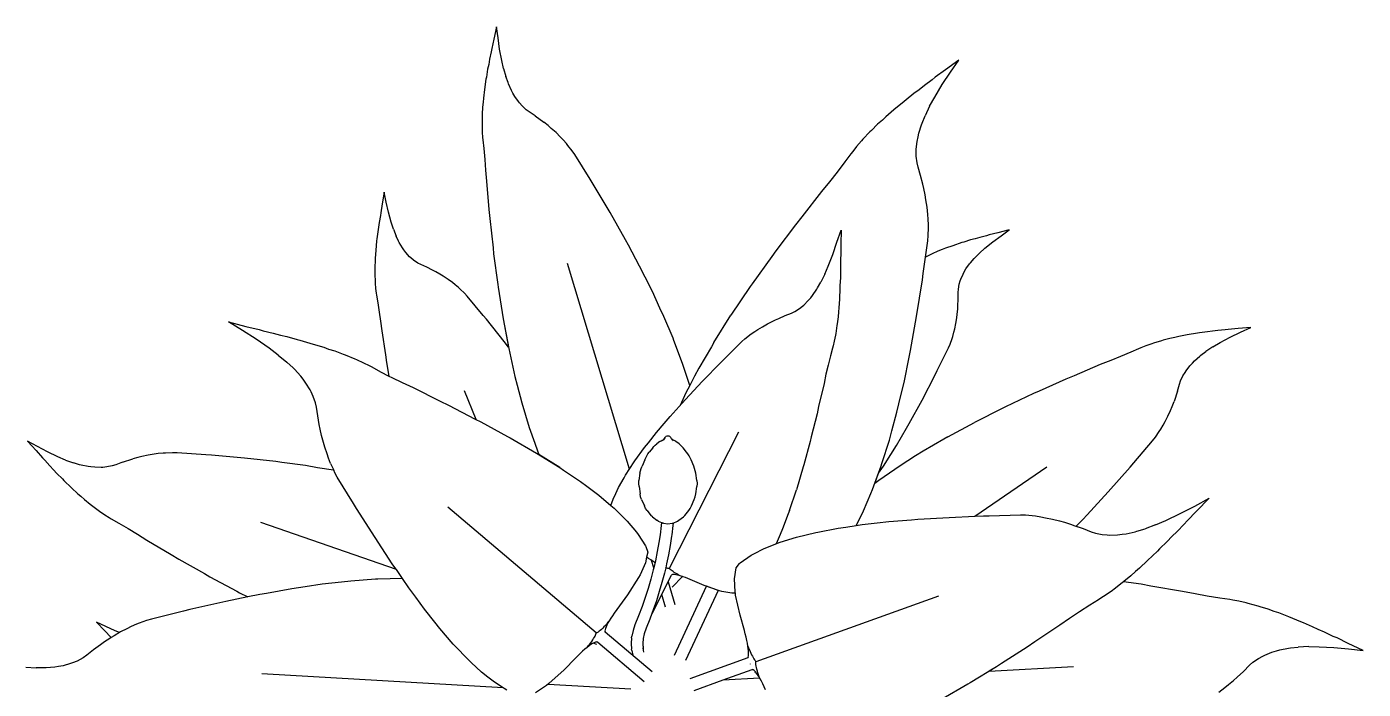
# Model space of a CAD drawing. Header units: metres. Extents: x 244.4 to 340.3, y -4.1 to 64.3.
# Drawn here: x 316.519 to 317.288, y 54.839 to 55.22 of the extents above; entities that cross this region are included whole.
import ezdxf

# ---------------------------------------------------------------- set-up
doc = ezdxf.new("R2010")
doc.units = ezdxf.units.M
doc.layers.add('Edges', color=7, linetype='Continuous')

msp = doc.modelspace()

# ---------------------------------------------------------------- linework, layer by layer
at = {"layer": 'Edges'}
for p, q in [((316.78956, 55.21962), (316.78802, 55.21248)), ((316.79038, 55.21319), (316.78956, 55.21962)), ((316.78677, 55.20702), (316.78647, 55.20524)), ((316.78802, 55.21248), (316.78677, 55.20702)), ((316.79131, 55.20669), (316.79038, 55.21319)), ((316.79249, 55.20021), (316.79131, 55.20669)), ((316.78501, 55.19796), (316.7844, 55.19518)), ((316.78551, 55.20103), (316.78501, 55.19796)), ((316.78647, 55.20524), (316.78551, 55.20103)), ((316.79355, 55.19558), (316.79249, 55.20021)), ((317.05521, 55.20047), (317.04761, 55.19477)), ((317.05045, 55.19345), (317.05521, 55.20047)), ((316.78369, 55.19069), (316.78344, 55.18947)), ((316.7844, 55.19518), (316.78369, 55.19069)), ((316.79355, 55.19558), (316.79489, 55.19095)), ((316.79612, 55.18753), (316.79489, 55.19095)), ((317.04176, 55.19055), (317.03997, 55.18908)), ((317.04761, 55.19477), (317.04176, 55.19055)), ((317.04578, 55.18636), (317.05045, 55.19345)), ((316.78259, 55.18347), (316.78198, 55.17861)), ((316.78344, 55.18947), (316.78259, 55.18347)), ((316.79642, 55.18671), (316.79612, 55.18753)), ((316.79812, 55.18295), (316.79642, 55.18671)), ((316.79892, 55.18149), (316.79812, 55.18295)), ((317.0324, 55.18336), (317.02948, 55.18125)), ((317.03548, 55.18586), (317.0324, 55.18336)), ((317.03997, 55.18908), (317.03548, 55.18586)), ((317.0414, 55.17917), (317.04578, 55.18636)), ((316.78182, 55.17636), (316.78151, 55.17343)), ((316.78198, 55.17861), (316.78182, 55.17636)), ((316.8, 55.1796), (316.79892, 55.18149)), ((316.80205, 55.17661), (316.8, 55.1796)), ((316.80273, 55.17579), (316.80205, 55.17661)), ((316.80424, 55.17407), (316.80273, 55.17579)), ((317.02376, 55.17669), (317.01794, 55.17182)), ((317.02503, 55.17762), (317.02376, 55.17669)), ((317.02948, 55.18125), (317.02503, 55.17762)), ((317.0385, 55.17391), (317.0414, 55.17917)), ((316.78125, 55.16838), (316.78118, 55.16356)), ((316.78133, 55.16937), (316.78125, 55.16838)), ((316.78151, 55.17343), (316.78133, 55.16937)), ((316.80658, 55.17191), (316.80424, 55.17407)), ((316.80823, 55.17066), (316.80658, 55.17191)), ((316.81169, 55.16841), (316.80823, 55.17066)), ((316.81169, 55.16841), (316.81678, 55.1647)), ((317.01332, 55.16787), (317.0113, 55.16594)), ((317.01794, 55.17182), (317.01332, 55.16787)), ((317.0342, 55.16424), (317.03589, 55.16846)), ((317.0385, 55.17391), (317.03589, 55.16846)), ((316.78118, 55.16356), (316.78122, 55.16256)), ((316.78122, 55.16256), (316.78129, 55.15896)), ((316.81919, 55.16278), (316.81678, 55.1647)), ((316.82097, 55.16121), (316.81919, 55.16278)), ((316.8237, 55.15879), (316.82097, 55.16121)), ((317.00506, 55.16002), (317.00418, 55.15919)), ((317.00859, 55.16353), (317.00506, 55.16002)), ((317.0113, 55.16594), (317.00859, 55.16353)), ((317.0323, 55.15836), (317.03381, 55.16323)), ((317.03381, 55.16323), (317.0342, 55.16424)), ((316.78129, 55.15896), (316.78153, 55.15596)), ((316.78153, 55.15596), (316.78162, 55.15452)), ((316.78162, 55.15452), (316.78216, 55.14957)), ((316.82615, 55.15632), (316.8237, 55.15879)), ((316.82778, 55.15465), (316.82615, 55.15632)), ((316.82964, 55.15255), (316.82778, 55.15465)), ((316.83058, 55.15137), (316.82964, 55.15255)), ((316.99938, 55.15403), (316.99653, 55.1508)), ((317.00016, 55.15495), (316.99938, 55.15403)), ((317.00418, 55.15919), (317.00016, 55.15495)), ((317.03081, 55.14933), (317.03131, 55.15374)), ((317.03131, 55.15374), (317.03185, 55.15635)), ((317.03185, 55.15635), (317.0323, 55.15836)), ((316.78216, 55.14957), (316.78274, 55.1433)), ((316.83297, 55.14831), (316.83058, 55.15137)), ((316.83446, 55.14612), (316.83297, 55.14831)), ((316.84325, 55.13195), (316.83446, 55.14612)), ((316.99325, 55.14664), (316.98976, 55.14191)), ((316.99432, 55.14796), (316.99325, 55.14664)), ((316.99653, 55.1508), (316.99432, 55.14796)), ((317.03078, 55.14803), (317.03081, 55.14933)), ((317.03082, 55.14524), (317.03078, 55.14803)), ((317.03128, 55.14137), (317.03082, 55.14524)), ((316.78274, 55.1433), (316.78323, 55.13716)), ((316.78323, 55.13716), (316.78365, 55.13077)), ((316.98976, 55.14191), (316.98531, 55.13609)), ((317.03185, 55.13889), (317.03128, 55.14137)), ((317.03332, 55.13406), (317.03185, 55.13889)), ((316.78365, 55.13077), (316.78518, 55.11453)), ((316.84501, 55.12921), (316.84325, 55.13195)), ((316.85475, 55.11287), (316.84501, 55.12921)), ((316.98091, 55.13056), (316.97629, 55.12496)), ((316.98531, 55.13609), (316.98091, 55.13056)), ((317.03453, 55.12921), (317.03332, 55.13406)), ((317.0352, 55.12662), (317.03453, 55.12921)), ((316.72497, 55.12448), (316.72386, 55.11781)), ((316.72615, 55.11873), (316.72497, 55.12448)), ((316.97629, 55.12496), (316.96499, 55.11035)), ((317.03596, 55.12298), (317.0352, 55.12662)), ((317.0364, 55.12017), (317.03596, 55.12298)), ((316.72386, 55.11781), (316.72293, 55.11273)), ((316.72743, 55.11297), (316.72615, 55.11873)), ((316.78518, 55.11453), (316.7856, 55.10936)), ((317.03709, 55.11586), (317.0364, 55.12017)), ((317.03748, 55.11177), (317.03709, 55.11586)), ((316.72203, 55.10717), (316.72169, 55.10435)), ((316.72274, 55.11108), (316.72203, 55.10717)), ((316.72293, 55.11273), (316.72274, 55.11108)), ((316.72894, 55.10727), (316.72743, 55.11297)), ((316.73022, 55.10325), (316.72894, 55.10727)), ((316.7856, 55.10936), (316.78749, 55.09263)), ((316.86366, 55.09722), (316.85475, 55.11287)), ((316.96137, 55.10582), (316.95014, 55.09074)), ((316.96499, 55.11035), (316.96137, 55.10582)), ((317.03772, 55.10905), (317.03748, 55.11177)), ((317.03784, 55.10578), (317.03772, 55.10905)), ((317.03782, 55.10402), (317.03784, 55.10578)), ((316.72124, 55.10178), (316.72078, 55.09766)), ((316.72169, 55.10435), (316.72124, 55.10178)), ((316.73022, 55.10325), (316.73178, 55.09927)), ((316.73317, 55.09636), (316.73178, 55.09927)), ((316.98522, 55.0957), (316.9876, 55.10274)), ((316.9876, 55.10274), (316.98742, 55.09458)), ((317.03743, 55.09657), (317.03772, 55.09957)), ((317.03772, 55.09957), (317.03782, 55.10402)), ((317.0673, 55.09857), (317.06459, 55.09772)), ((317.07116, 55.09951), (317.0673, 55.09857)), ((317.07274, 55.10001), (317.07116, 55.09951)), ((317.07776, 55.10123), (317.07274, 55.10001)), ((317.0748, 55.09601), (317.07954, 55.09952)), ((317.0843, 55.10294), (317.07776, 55.10123)), ((317.07954, 55.09952), (317.0843, 55.10294)), ((316.72007, 55.09107), (316.71971, 55.08666)), ((316.72059, 55.09653), (316.72007, 55.09107)), ((316.72078, 55.09766), (316.72059, 55.09653)), ((316.73351, 55.09567), (316.73317, 55.09636)), ((316.73536, 55.09253), (316.73351, 55.09567)), ((316.73622, 55.09132), (316.73536, 55.09253)), ((316.73737, 55.08977), (316.73622, 55.09132)), ((316.78749, 55.09263), (316.78786, 55.08908)), ((316.86532, 55.09406), (316.86366, 55.09722)), ((316.87178, 55.08206), (316.86532, 55.09406)), ((316.95014, 55.09074), (316.94774, 55.08762)), ((316.98279, 55.08875), (316.98522, 55.0957)), ((316.98742, 55.09458), (316.98741, 55.08845)), ((317.03611, 55.08724), (317.03743, 55.09657)), ((317.04329, 55.09058), (317.03999, 55.08908)), ((317.04576, 55.09152), (317.04329, 55.09058)), ((317.04763, 55.0923), (317.04576, 55.09152)), ((317.0518, 55.09377), (317.04763, 55.0923)), ((317.05701, 55.09553), (317.0518, 55.09377)), ((317.05811, 55.09582), (317.05701, 55.09553)), ((317.06206, 55.09708), (317.05811, 55.09582)), ((317.06459, 55.09772), (317.06206, 55.09708)), ((317.06707, 55.08948), (317.07022, 55.0923)), ((317.07022, 55.0923), (317.0748, 55.09601)), ((316.71967, 55.08463), (316.71951, 55.08199)), ((316.71971, 55.08666), (316.71967, 55.08463)), ((316.73954, 55.08738), (316.73737, 55.08977)), ((316.74024, 55.08673), (316.73954, 55.08738)), ((316.74181, 55.0854), (316.74024, 55.08673)), ((316.74421, 55.08378), (316.74181, 55.0854)), ((316.7459, 55.08289), (316.74421, 55.08378)), ((316.74939, 55.08134), (316.7459, 55.08289)), ((316.78786, 55.08908), (316.79022, 55.07153)), ((316.86586, 54.96523), (316.83036, 55.08357)), ((316.94774, 55.08762), (316.93645, 55.07176)), ((316.98019, 55.08201), (316.98279, 55.08875)), ((316.98741, 55.08845), (316.98729, 55.08647)), ((316.98729, 55.08647), (316.98732, 55.08182)), ((317.03477, 55.07781), (317.03611, 55.08724)), ((317.03917, 55.08875), (317.03611, 55.08724)), ((317.03999, 55.08908), (317.03917, 55.08875)), ((317.05938, 55.08041), (317.06149, 55.08339)), ((317.06149, 55.08339), (317.06198, 55.08398)), ((317.06198, 55.08398), (317.06407, 55.08644)), ((317.06707, 55.08948), (317.06407, 55.08644)), ((316.71953, 55.07837), (316.7195, 55.07748)), ((316.7195, 55.07748), (316.71966, 55.0732)), ((316.71951, 55.08199), (316.71953, 55.07837)), ((316.75275, 55.07964), (316.74939, 55.08134)), ((316.75456, 55.07873), (316.75275, 55.07964)), ((316.75701, 55.07734), (316.75456, 55.07873)), ((316.75883, 55.07619), (316.75701, 55.07734)), ((316.76162, 55.07442), (316.75883, 55.07619)), ((316.8749, 55.07574), (316.87178, 55.08206)), ((316.87912, 55.06738), (316.8749, 55.07574)), ((316.97817, 55.07733), (316.97591, 55.07278)), ((316.97817, 55.07733), (316.98019, 55.08201)), ((316.98718, 55.07547), (316.98695, 55.07066)), ((316.98732, 55.08182), (316.98716, 55.07847)), ((316.98716, 55.07847), (316.98718, 55.07547)), ((317.03433, 55.07418), (317.03477, 55.07781)), ((317.05638, 55.0745), (317.05769, 55.07745)), ((317.05769, 55.07745), (317.05863, 55.07914)), ((317.05863, 55.07914), (317.05938, 55.08041)), ((316.71966, 55.0732), (316.71974, 55.07232)), ((316.71974, 55.07232), (316.71998, 55.06916)), ((316.71998, 55.06916), (316.72036, 55.06655)), ((316.76413, 55.07259), (316.76162, 55.07442)), ((316.76579, 55.07134), (316.76413, 55.07259)), ((316.7677, 55.06975), (316.76579, 55.07134)), ((316.76868, 55.06885), (316.7677, 55.06975)), ((316.77114, 55.06651), (316.76868, 55.06885)), ((316.79022, 55.07153), (316.79043, 55.06987)), ((316.79043, 55.06987), (316.79333, 55.05171)), ((316.88346, 55.0579), (316.87912, 55.06738)), ((316.93538, 55.0703), (316.92427, 55.05381)), ((316.93645, 55.07176), (316.93538, 55.0703)), ((316.97119, 55.06522), (316.97356, 55.0687)), ((316.97356, 55.0687), (316.97401, 55.06947)), ((316.97401, 55.06947), (316.97591, 55.07278)), ((316.98696, 55.06936), (316.98661, 55.06308)), ((316.98695, 55.07066), (316.98696, 55.06936)), ((317.03101, 55.0531), (317.03433, 55.07418)), ((317.05488, 55.06686), (317.05501, 55.06877)), ((317.05501, 55.06877), (317.05551, 55.07162)), ((317.05551, 55.07162), (317.05608, 55.07359)), ((317.05608, 55.07359), (317.05638, 55.0745)), ((316.72036, 55.06655), (316.72051, 55.0653)), ((316.72051, 55.0653), (316.72126, 55.06101)), ((316.72126, 55.06101), (316.7221, 55.05561)), ((316.77269, 55.0648), (316.77114, 55.06651)), ((316.78188, 55.05367), (316.77269, 55.0648)), ((316.96538, 55.05898), (316.96619, 55.05966)), ((316.96619, 55.05966), (316.96873, 55.06223)), ((316.96873, 55.06223), (316.97013, 55.06389)), ((316.97013, 55.06389), (316.97119, 55.06522)), ((316.98661, 55.06308), (316.98631, 55.0581)), ((317.05471, 55.05928), (317.05489, 55.06304)), ((317.05489, 55.06304), (317.05488, 55.06686)), ((316.7221, 55.05561), (316.72284, 55.05033)), ((316.7837, 55.05153), (316.78188, 55.05367)), ((316.88569, 55.05314), (316.88346, 55.0579)), ((316.89096, 55.04056), (316.88569, 55.05314)), ((316.91443, 55.0382), (316.92427, 55.05381)), ((316.9499, 55.05118), (316.95182, 55.05201)), ((316.95182, 55.05201), (316.95542, 55.05363)), ((316.95542, 55.05363), (316.95914, 55.05508)), ((316.95914, 55.05508), (316.96097, 55.05596)), ((316.96097, 55.05596), (316.96361, 55.05761)), ((316.96361, 55.05761), (316.96538, 55.05898)), ((316.98583, 55.05288), (316.9853, 55.04887)), ((316.98605, 55.05582), (316.98583, 55.05288)), ((316.98631, 55.0581), (316.98605, 55.05582)), ((317.02753, 55.03352), (317.03101, 55.0531)), ((317.05358, 55.04905), (317.05405, 55.05232)), ((317.05405, 55.05232), (317.05436, 55.05445)), ((317.05436, 55.05445), (317.05462, 55.05725)), ((317.05462, 55.05725), (317.05471, 55.05928)), ((316.6434, 55.045), (316.63539, 55.05)), ((316.63539, 55.05), (316.64542, 55.04739)), ((316.65127, 55.03997), (316.6434, 55.045)), ((316.64542, 55.04739), (316.653, 55.04559)), ((316.653, 55.04559), (316.65541, 55.04487)), ((316.65541, 55.04487), (316.66116, 55.04355)), ((316.72284, 55.05033), (316.72351, 55.04484)), ((316.72351, 55.04484), (316.72566, 55.03096)), ((316.79389, 55.0387), (316.7837, 55.05153)), ((316.79333, 55.05171), (316.79654, 55.03465)), ((316.79333, 55.05171), (316.7964, 55.0354)), ((316.93586, 55.04302), (316.93791, 55.04444)), ((316.93791, 55.04444), (316.93967, 55.04554)), ((316.93967, 55.04554), (316.94236, 55.04722)), ((316.94236, 55.04722), (316.94533, 55.04882)), ((316.94533, 55.04882), (316.94728, 55.04989)), ((316.94728, 55.04989), (316.9499, 55.05118)), ((316.98521, 55.04791), (316.9845, 55.04327)), ((316.9853, 55.04887), (316.98521, 55.04791)), ((317.05247, 55.04399), (317.05292, 55.04601)), ((317.05292, 55.04601), (317.05358, 55.04905)), ((317.1982, 55.04429), (317.19371, 55.0436)), ((317.20104, 55.04455), (317.1982, 55.04429)), ((317.20411, 55.045), (317.20104, 55.04455)), ((317.20841, 55.04537), (317.20411, 55.045)), ((317.2102, 55.04563), (317.20841, 55.04537)), ((317.21578, 55.0461), (317.2102, 55.04563)), ((317.22305, 55.0468), (317.21578, 55.0461)), ((317.21717, 55.04406), (317.22305, 55.0468)), ((316.65885, 55.03478), (316.65127, 55.03997)), ((316.66116, 55.04355), (316.66525, 55.04236)), ((316.66525, 55.04236), (316.66898, 55.04151)), ((316.66898, 55.04151), (316.67485, 55.03982)), ((316.67485, 55.03982), (316.67646, 55.03945)), ((316.67646, 55.03945), (316.68412, 55.03719)), ((316.68412, 55.03719), (316.69019, 55.03536)), ((316.7964, 55.0354), (316.79389, 55.0387)), ((316.89148, 55.03934), (316.89096, 55.04056)), ((316.89646, 55.0261), (316.89148, 55.03934)), ((316.91443, 55.0382), (316.913, 55.0357)), ((316.92061, 55.02869), (316.93054, 55.03865)), ((316.93054, 55.03865), (316.9322, 55.04016)), ((316.9322, 55.04016), (316.93586, 55.04302)), ((316.98367, 55.03896), (316.98298, 55.0362)), ((316.98429, 55.04232), (316.98367, 55.03896)), ((316.9845, 55.04327), (316.98429, 55.04232)), ((317.04931, 55.03502), (317.05024, 55.03712)), ((317.05024, 55.03712), (317.05137, 55.04033)), ((317.05137, 55.04033), (317.05179, 55.04159)), ((317.05179, 55.04159), (317.05247, 55.04399)), ((317.16616, 55.0374), (317.16275, 55.03623)), ((317.1671, 55.03774), (317.16616, 55.0374)), ((317.17171, 55.03913), (317.1671, 55.03774)), ((317.17268, 55.03937), (317.17171, 55.03913)), ((317.1766, 55.04042), (317.17268, 55.03937)), ((317.17949, 55.04102), (317.1766, 55.04042)), ((317.18168, 55.04156), (317.17949, 55.04102)), ((317.1865, 55.04245), (317.18168, 55.04156)), ((317.19246, 55.04346), (317.1865, 55.04245)), ((317.19371, 55.0436), (317.19246, 55.04346)), ((317.20136, 55.03569), (317.20545, 55.03811)), ((317.20545, 55.03811), (317.21127, 55.0412)), ((317.21127, 55.0412), (317.21717, 55.04406)), ((316.66404, 55.03093), (316.65885, 55.03478)), ((316.66404, 55.03093), (316.66901, 55.0268)), ((316.69019, 55.03536), (316.69293, 55.03437)), ((316.69293, 55.03437), (316.69649, 55.03325)), ((316.69649, 55.03325), (316.7013, 55.03142)), ((316.7013, 55.03142), (316.70246, 55.03103)), ((316.70246, 55.03103), (316.70799, 55.02879)), ((316.72566, 55.03096), (316.72628, 55.02655)), ((316.79654, 55.03465), (316.79714, 55.032)), ((316.79714, 55.032), (316.8001, 55.01856)), ((316.913, 55.0357), (316.9058, 55.02332)), ((316.98147, 55.03049), (316.98009, 55.02503)), ((316.98268, 55.0349), (316.98147, 55.03049)), ((316.98298, 55.0362), (316.98268, 55.0349)), ((317.02377, 55.01516), (317.02669, 55.02968)), ((317.02669, 55.02968), (317.02753, 55.03352)), ((317.0429, 55.02209), (317.04931, 55.03502)), ((317.14827, 55.03009), (317.14257, 55.02776)), ((317.15407, 55.03256), (317.14827, 55.03009)), ((317.15862, 55.03457), (317.15407, 55.03256)), ((317.15997, 55.03509), (317.15862, 55.03457)), ((317.16275, 55.03623), (317.15997, 55.03509)), ((317.19072, 55.0275), (317.19379, 55.03026)), ((317.19379, 55.03026), (317.19448, 55.03079)), ((317.19448, 55.03079), (317.19736, 55.03301)), ((317.20136, 55.03569), (317.19736, 55.03301)), ((316.67254, 55.02349), (316.66901, 55.0268)), ((316.67336, 55.02271), (316.67254, 55.02349)), ((316.67696, 55.01875), (316.67336, 55.02271)), ((316.70799, 55.02879), (316.7091, 55.02826)), ((316.7091, 55.02826), (316.71307, 55.02651)), ((316.71307, 55.02651), (316.71628, 55.02484)), ((316.71628, 55.02484), (316.7178, 55.0241)), ((316.7178, 55.0241), (316.7229, 55.02131)), ((316.7229, 55.02131), (316.72764, 55.01885)), ((316.72628, 55.02655), (316.72764, 55.01885)), ((316.89723, 55.02374), (316.89646, 55.0261)), ((316.90062, 55.01344), (316.89723, 55.02374)), ((316.9058, 55.02332), (316.90337, 55.01868)), ((316.90782, 55.01571), (316.91868, 55.02685)), ((316.91868, 55.02685), (316.92061, 55.02869)), ((316.98009, 55.02503), (316.97891, 55.01983)), ((317.0417, 55.01955), (317.0429, 55.02209)), ((317.13662, 55.02542), (317.12161, 55.01903)), ((317.14257, 55.02776), (317.13662, 55.02542)), ((317.1853, 55.02093), (317.18588, 55.02182)), ((317.18588, 55.02182), (317.1881, 55.02469)), ((317.1881, 55.02469), (317.18957, 55.02629)), ((317.18957, 55.02629), (317.19072, 55.0275)), ((316.6783, 55.01706), (316.67696, 55.01875)), ((316.67995, 55.01484), (316.6783, 55.01706)), ((316.68238, 55.01095), (316.67995, 55.01484)), ((316.72764, 55.01885), (316.72924, 55.01801)), ((316.72924, 55.01801), (316.73532, 55.01504)), ((316.73532, 55.01504), (316.74152, 55.01218)), ((316.8001, 55.01856), (316.80137, 55.01368)), ((316.80137, 55.01368), (316.80403, 55.00342)), ((316.89806, 55.00539), (316.90782, 55.01571)), ((316.90337, 55.01868), (316.90062, 55.01344)), ((316.97784, 55.01456), (316.97468, 55.00126)), ((316.97891, 55.01983), (316.97784, 55.01456)), ((317.02195, 55.00775), (317.02377, 55.01516)), ((317.03414, 55.005), (317.0417, 55.01955)), ((317.11681, 55.01705), (317.10145, 55.01016)), ((317.12161, 55.01903), (317.11681, 55.01705)), ((317.18099, 55.01015), (317.18209, 55.01413)), ((317.18209, 55.01413), (317.18277, 55.01608)), ((317.18277, 55.01608), (317.18413, 55.01897)), ((317.18413, 55.01897), (317.1853, 55.02093)), ((316.68298, 55.00975), (316.68238, 55.01095)), ((316.68416, 55.00717), (316.68298, 55.00975)), ((316.68542, 55.00342), (316.68416, 55.00717)), ((316.74152, 55.01218), (316.75704, 55.00439)), ((316.77774, 54.99384), (316.7711, 55.01025)), ((316.89835, 55.00913), (316.89501, 55.00194)), ((316.90062, 55.01344), (316.89835, 55.00913)), ((317.01971, 54.99801), (317.02195, 55.00775)), ((317.09818, 55.00873), (317.08217, 55.00114)), ((317.10145, 55.01016), (317.09818, 55.00873)), ((317.18099, 55.01015), (317.17901, 55.00417)), ((316.68598, 55.0009), (316.68542, 55.00342)), ((316.68669, 54.99588), (316.68598, 55.0009)), ((316.75704, 55.00439), (316.76188, 55.00209)), ((316.76188, 55.00209), (316.77727, 54.99407)), ((316.80403, 55.00342), (316.80832, 54.9892)), ((316.88927, 54.99563), (316.89623, 55.00327)), ((316.89623, 55.00327), (316.89806, 55.00539)), ((316.97468, 55.00126), (316.9738, 54.99713)), ((317.02674, 54.99149), (317.03414, 55.005)), ((317.08066, 55.00044), (317.06424, 54.99216)), ((317.08217, 55.00114), (317.08066, 55.00044)), ((317.17548, 54.99578), (317.17696, 54.99912)), ((317.17696, 54.99912), (317.17791, 55.00129)), ((317.17791, 55.00129), (317.17901, 55.00417)), ((316.68764, 54.99095), (316.68669, 54.99588)), ((316.68811, 54.98834), (316.68764, 54.99095)), ((316.77727, 54.99407), (316.78046, 54.99249)), ((316.78046, 54.99249), (316.7959, 54.98406)), ((316.88144, 54.98641), (316.88589, 54.99154)), ((316.88589, 54.99154), (316.88927, 54.99563)), ((316.9738, 54.99713), (316.97044, 54.98389)), ((317.01674, 54.98733), (317.01971, 54.99801)), ((317.02517, 54.98888), (317.02674, 54.99149)), ((317.04896, 54.98392), (317.06424, 54.99216)), ((317.17134, 54.98823), (317.17278, 54.99064)), ((317.17278, 54.99064), (317.17388, 54.9927)), ((317.17388, 54.9927), (317.17548, 54.99578)), ((316.68893, 54.98473), (316.68811, 54.98834)), ((316.68969, 54.982), (316.68893, 54.98473)), ((316.7959, 54.98406), (316.79732, 54.98332)), ((316.79732, 54.98332), (316.81251, 54.97455)), ((316.80832, 54.9892), (316.81146, 54.98022)), ((316.87683, 54.98049), (316.88144, 54.98641)), ((316.8858, 54.98271), (316.88587, 54.9828)), ((316.88587, 54.9828), (316.88637, 54.98356)), ((316.88626, 54.9833), (316.88587, 54.9828)), ((316.88637, 54.98356), (316.88668, 54.98395)), ((316.88668, 54.98395), (316.88707, 54.98424)), ((316.88707, 54.98424), (316.88753, 54.98443)), ((316.88753, 54.98443), (316.88803, 54.98449)), ((316.88803, 54.98449), (316.88852, 54.98443)), ((316.88852, 54.98443), (316.88898, 54.98424)), ((316.88898, 54.98424), (316.88937, 54.98395)), ((316.88899, 54.90833), (316.92878, 54.98676)), ((316.88937, 54.98395), (316.88968, 54.98356)), ((316.89018, 54.9828), (316.88968, 54.98356)), ((316.89025, 54.98271), (316.89018, 54.9828)), ((316.97044, 54.98389), (316.96981, 54.98116)), ((317.01533, 54.98202), (317.01674, 54.98733)), ((317.01935, 54.97887), (317.02517, 54.98888)), ((317.04896, 54.98392), (317.04661, 54.98254)), ((317.16668, 54.98168), (317.16832, 54.98376)), ((317.16832, 54.98376), (317.17051, 54.98697)), ((317.17051, 54.98697), (317.17134, 54.98823)), ((316.52565, 54.97829), (316.51996, 54.9814)), ((316.51996, 54.9814), (316.52484, 54.97596)), ((316.52484, 54.97596), (316.52853, 54.97175)), ((316.53146, 54.97524), (316.52565, 54.97829)), ((316.5374, 54.97239), (316.53146, 54.97524)), ((316.69079, 54.97787), (316.68969, 54.982)), ((316.69209, 54.97405), (316.69079, 54.97787)), ((316.81146, 54.98022), (316.81299, 54.9759)), ((316.81299, 54.9759), (316.81388, 54.9737)), ((316.86911, 54.97013), (316.87455, 54.97769)), ((316.87455, 54.97769), (316.87683, 54.98049)), ((316.87657, 54.97413), (316.87734, 54.97516)), ((316.8793, 54.97765), (316.87734, 54.97516)), ((316.8793, 54.97765), (316.88, 54.97844)), ((316.88, 54.97844), (316.88076, 54.97916)), ((316.88076, 54.97916), (316.88158, 54.97981)), ((316.88347, 54.98122), (316.88158, 54.97981)), ((316.88347, 54.98122), (316.88409, 54.98161)), ((316.88409, 54.98161), (316.88477, 54.98191)), ((316.88471, 54.98169), (316.88522, 54.98212)), ((316.88477, 54.98191), (316.88522, 54.98212)), ((316.88522, 54.98212), (316.88524, 54.98213)), ((316.88524, 54.98213), (316.88528, 54.98217)), ((316.88528, 54.98217), (316.8858, 54.98271)), ((316.88541, 54.98222), (316.88528, 54.98217)), ((316.88541, 54.98222), (316.8853, 54.98208)), ((316.88545, 54.98227), (316.88541, 54.98222)), ((316.8858, 54.98271), (316.88545, 54.98227)), ((316.88568, 54.98242), (316.88545, 54.98227)), ((316.89077, 54.98217), (316.89025, 54.98271)), ((316.8906, 54.98227), (316.89025, 54.98271)), ((316.8906, 54.98227), (316.89037, 54.98242)), ((316.89064, 54.98222), (316.8906, 54.98227)), ((316.89075, 54.98208), (316.89064, 54.98222)), ((316.89077, 54.98217), (316.89064, 54.98222)), ((316.89081, 54.98213), (316.89077, 54.98217)), ((316.89083, 54.98212), (316.89081, 54.98213)), ((316.89128, 54.98191), (316.89083, 54.98212)), ((316.89134, 54.98169), (316.89083, 54.98212)), ((316.89196, 54.98161), (316.89128, 54.98191)), ((316.89258, 54.98122), (316.89196, 54.98161)), ((316.89447, 54.97981), (316.89258, 54.98122)), ((316.8953, 54.97916), (316.89447, 54.97981)), ((316.89605, 54.97844), (316.8953, 54.97916)), ((316.89675, 54.97765), (316.89605, 54.97844)), ((316.89871, 54.97516), (316.89675, 54.97765)), ((316.89948, 54.97413), (316.89871, 54.97516)), ((316.96981, 54.98116), (316.96615, 54.9678)), ((317.01103, 54.96848), (317.01533, 54.98202)), ((317.01613, 54.97384), (317.01935, 54.97887)), ((317.03472, 54.97563), (317.03046, 54.97293)), ((317.04661, 54.98254), (317.03472, 54.97563)), ((317.15586, 54.969), (317.16668, 54.98168)), ((316.52853, 54.97175), (316.5298, 54.97047)), ((316.5298, 54.97047), (316.53265, 54.96722)), ((316.54178, 54.97053), (316.5374, 54.97239)), ((316.54178, 54.97053), (316.5463, 54.96891)), ((316.5498, 54.9679), (316.5463, 54.96891)), ((316.55064, 54.96766), (316.5498, 54.9679)), ((316.55468, 54.96683), (316.55064, 54.96766)), ((316.57057, 54.96782), (316.56859, 54.9672)), ((316.57442, 54.96929), (316.57057, 54.96782)), ((316.57442, 54.96929), (316.58041, 54.97125)), ((316.58338, 54.97207), (316.58041, 54.97125)), ((316.58569, 54.97259), (316.58338, 54.97207)), ((316.58926, 54.97339), (316.58569, 54.97259)), ((316.59269, 54.97393), (316.58926, 54.97339)), ((316.595, 54.97426), (316.59269, 54.97393)), ((316.59779, 54.97454), (316.595, 54.97426)), ((316.5993, 54.97461), (316.59779, 54.97454)), ((316.60318, 54.97475), (316.5993, 54.97461)), ((316.60583, 54.97467), (316.60318, 54.97475)), ((316.62246, 54.97348), (316.60583, 54.97467)), ((316.62571, 54.9733), (316.62246, 54.97348)), ((316.64467, 54.97161), (316.62571, 54.9733)), ((316.66256, 54.96965), (316.64467, 54.97161)), ((316.66609, 54.96914), (316.66256, 54.96965)), ((316.6796, 54.96734), (316.66609, 54.96914)), ((316.69293, 54.97155), (316.69209, 54.97405)), ((316.69409, 54.96861), (316.69293, 54.97155)), ((316.69409, 54.96861), (316.6959, 54.96466)), ((316.81251, 54.97455), (316.82597, 54.96621)), ((316.82597, 54.96621), (316.81388, 54.9737)), ((316.86365, 54.96182), (316.8686, 54.96944)), ((316.8686, 54.96944), (316.86911, 54.97013)), ((316.87472, 54.97074), (316.87319, 54.96713)), ((316.87472, 54.97074), (316.87526, 54.97192)), ((316.87526, 54.97192), (316.87587, 54.97305)), ((316.87587, 54.97305), (316.87657, 54.97413)), ((316.90018, 54.97305), (316.89948, 54.97413)), ((316.90079, 54.97192), (316.90018, 54.97305)), ((316.90133, 54.97074), (316.90079, 54.97192)), ((316.90286, 54.96713), (316.90133, 54.97074)), ((316.96615, 54.9678), (316.96584, 54.96658)), ((317.01063, 54.96718), (317.01103, 54.96848)), ((317.01195, 54.96712), (317.01613, 54.97384)), ((317.03046, 54.97293), (317.02149, 54.96729)), ((317.15378, 54.96649), (317.15586, 54.969)), ((316.53265, 54.96722), (316.53483, 54.96501)), ((316.53483, 54.96501), (316.53673, 54.96289)), ((316.53673, 54.96289), (316.53995, 54.95968)), ((316.55633, 54.96662), (316.55468, 54.96683)), ((316.5585, 54.96638), (316.55633, 54.96662)), ((316.56213, 54.9663), (316.5585, 54.96638)), ((316.56318, 54.96636), (316.56213, 54.9663)), ((316.56546, 54.96658), (316.56318, 54.96636)), ((316.56859, 54.9672), (316.56546, 54.96658)), ((316.68655, 54.96616), (316.6796, 54.96734)), ((316.6958, 54.96468), (316.68655, 54.96616)), ((316.6959, 54.96466), (316.6958, 54.96468)), ((316.69655, 54.96324), (316.6959, 54.96466)), ((316.69794, 54.96075), (316.69655, 54.96324)), ((316.70734, 54.94558), (316.69794, 54.96075)), ((316.82597, 54.96621), (316.82801, 54.96481)), ((316.82801, 54.96481), (316.83787, 54.95816)), ((316.85966, 54.95473), (316.86287, 54.96043)), ((316.86287, 54.96043), (316.86365, 54.96182)), ((316.87194, 54.96301), (316.87137, 54.9588)), ((316.87194, 54.96301), (316.87226, 54.96441)), ((316.87226, 54.96441), (316.87268, 54.96578)), ((316.87268, 54.96578), (316.87319, 54.96713)), ((316.90337, 54.96578), (316.90286, 54.96713)), ((316.90379, 54.96441), (316.90337, 54.96578)), ((316.90411, 54.96301), (316.90379, 54.96441)), ((316.90468, 54.9588), (316.90411, 54.96301)), ((316.96584, 54.96658), (316.96187, 54.95335)), ((317.00567, 54.95365), (317.01063, 54.96718)), ((317.00695, 54.95714), (317.00908, 54.96296)), ((317.00908, 54.96296), (317.01063, 54.96718)), ((317.00908, 54.96296), (317.01195, 54.96712)), ((317.02149, 54.96729), (317.00925, 54.95887)), ((317.06448, 54.93824), (317.10585, 54.96657)), ((317.14117, 54.95223), (317.15378, 54.96649)), ((316.53995, 54.95968), (316.5408, 54.95876)), ((316.5408, 54.95876), (316.54516, 54.95456)), ((316.54516, 54.95456), (316.54873, 54.95121)), ((316.83787, 54.95816), (316.84134, 54.95554)), ((316.84134, 54.95554), (316.84826, 54.95038)), ((316.85812, 54.95141), (316.85966, 54.95473)), ((316.87129, 54.95704), (316.87137, 54.9588)), ((316.87144, 54.95528), (316.87129, 54.95704)), ((316.87144, 54.95528), (316.872, 54.9511)), ((316.90405, 54.9511), (316.90461, 54.95528)), ((316.90476, 54.95704), (316.90461, 54.95528)), ((316.90468, 54.9588), (316.90476, 54.95704)), ((316.95792, 54.94152), (316.96187, 54.95335)), ((317.00467, 54.95132), (317.00567, 54.95365)), ((317.00925, 54.95887), (317.00695, 54.95714)), ((317.12897, 54.93899), (317.14117, 54.95223)), ((316.54873, 54.95121), (316.55046, 54.94976)), ((316.55046, 54.94976), (316.55266, 54.94779)), ((316.55266, 54.94779), (316.55584, 54.94526)), ((316.55584, 54.94526), (316.5566, 54.94463)), ((316.5566, 54.94463), (316.56046, 54.94174)), ((316.70905, 54.94264), (316.70734, 54.94558)), ((316.84826, 54.95038), (316.85529, 54.94439)), ((316.85529, 54.94439), (316.85658, 54.94805)), ((316.85529, 54.94439), (316.85715, 54.94281)), ((316.85658, 54.94805), (316.85812, 54.95141)), ((316.87235, 54.94943), (316.872, 54.9511)), ((316.87291, 54.94783), (316.87235, 54.94943)), ((316.87291, 54.94783), (316.87448, 54.94415)), ((316.90158, 54.94415), (316.90314, 54.94783)), ((316.90314, 54.94783), (316.9037, 54.94943)), ((316.9037, 54.94943), (316.90405, 54.9511)), ((317.00041, 54.94133), (317.00467, 54.95132)), ((317.19088, 54.94413), (317.19923, 54.94857)), ((317.19923, 54.94857), (317.19194, 54.94119)), ((316.56046, 54.94174), (316.56129, 54.94118)), ((316.56129, 54.94118), (316.56425, 54.93913)), ((316.56425, 54.93913), (316.56682, 54.93757)), ((316.56682, 54.93757), (316.56804, 54.9368)), ((316.56804, 54.9368), (316.57236, 54.93432)), ((316.71965, 54.92597), (316.70905, 54.94264)), ((316.84686, 54.87132), (316.76155, 54.94341)), ((316.85715, 54.94281), (316.86232, 54.93773)), ((316.86232, 54.93773), (316.86459, 54.93545)), ((316.87516, 54.94279), (316.87448, 54.94415)), ((316.87604, 54.94155), (316.87516, 54.94279)), ((316.87604, 54.94155), (316.87824, 54.93875)), ((316.87911, 54.93787), (316.87824, 54.93875)), ((316.87911, 54.93787), (316.88172, 54.93592)), ((316.89433, 54.93592), (316.89695, 54.93787)), ((316.89695, 54.93787), (316.89781, 54.93875)), ((316.89781, 54.93875), (316.90001, 54.94155)), ((316.90001, 54.94155), (316.90089, 54.94279)), ((316.90089, 54.94279), (316.90158, 54.94415)), ((316.95721, 54.93971), (316.95391, 54.93095)), ((316.95792, 54.94152), (316.95721, 54.93971)), ((316.9977, 54.9359), (317.00041, 54.94133)), ((317.03167, 54.93657), (317.04968, 54.93761)), ((317.04968, 54.93761), (317.06448, 54.93824)), ((317.06448, 54.93824), (317.06942, 54.93845)), ((317.06942, 54.93845), (317.07281, 54.93847)), ((317.07281, 54.93847), (317.09066, 54.93903)), ((317.09066, 54.93903), (317.09351, 54.93898)), ((317.09351, 54.93898), (317.09939, 54.93843)), ((317.09939, 54.93843), (317.10251, 54.93797)), ((317.10251, 54.93797), (317.1051, 54.93744)), ((317.1051, 54.93744), (317.10905, 54.93666)), ((317.12647, 54.93645), (317.12897, 54.93899)), ((317.17431, 54.93586), (317.18259, 54.93983)), ((317.18259, 54.93983), (317.19088, 54.94413)), ((317.19194, 54.94119), (317.1866, 54.93553)), ((316.57236, 54.93432), (316.57778, 54.93112)), ((316.57778, 54.93112), (316.58304, 54.92792)), ((316.73194, 54.90756), (316.65409, 54.93467)), ((316.86459, 54.93545), (316.86988, 54.92919)), ((316.86988, 54.92919), (316.87096, 54.92772)), ((316.88244, 54.93542), (316.88172, 54.93592)), ((316.88244, 54.93542), (316.88435, 54.93465)), ((316.88419, 54.93292), (316.88354, 54.92763)), ((316.88435, 54.93465), (316.88419, 54.93292)), ((316.88437, 54.93485), (316.88435, 54.93465)), ((316.88435, 54.93465), (316.88513, 54.93433)), ((316.88556, 54.93419), (316.88513, 54.93433)), ((316.88556, 54.93419), (316.88803, 54.93387)), ((316.88803, 54.93387), (316.89049, 54.93419)), ((316.89086, 54.93286), (316.89021, 54.92756)), ((316.89049, 54.93419), (316.89092, 54.93433)), ((316.891, 54.93436), (316.89086, 54.93286)), ((316.89092, 54.93433), (316.891, 54.93436)), ((316.891, 54.93436), (316.89361, 54.93542)), ((316.89361, 54.93542), (316.89433, 54.93592)), ((316.95391, 54.93095), (316.95252, 54.92781)), ((316.96192, 54.92628), (316.97313, 54.92901)), ((316.97313, 54.92901), (316.97421, 54.9292)), ((316.97421, 54.9292), (316.98582, 54.93145)), ((316.98582, 54.93145), (316.99036, 54.93205)), ((316.99036, 54.93205), (316.99622, 54.93296)), ((316.99622, 54.93296), (316.9977, 54.9359)), ((316.99622, 54.93296), (316.99978, 54.93351)), ((316.99978, 54.93351), (317.00836, 54.93438)), ((317.00836, 54.93438), (317.01505, 54.93521)), ((317.01505, 54.93521), (317.02813, 54.93622)), ((317.02813, 54.93622), (317.03167, 54.93657)), ((317.10905, 54.93666), (317.11319, 54.93555)), ((317.11319, 54.93555), (317.11593, 54.93484)), ((317.11593, 54.93484), (317.11946, 54.93375)), ((317.11946, 54.93375), (317.12196, 54.93284)), ((317.12196, 54.93284), (317.1267, 54.9312)), ((317.12273, 54.93258), (317.12647, 54.93645)), ((317.12273, 54.93258), (317.1267, 54.9312)), ((317.1267, 54.9312), (317.1314, 54.92931)), ((317.1314, 54.92931), (317.13386, 54.92853)), ((317.15138, 54.92819), (317.1566, 54.92933)), ((317.1566, 54.92933), (317.15769, 54.92965)), ((317.15769, 54.92965), (317.16232, 54.93105)), ((317.16838, 54.9333), (317.16232, 54.93105)), ((317.16838, 54.9333), (317.17431, 54.93586)), ((317.18075, 54.92948), (317.17768, 54.92653)), ((317.18476, 54.9338), (317.18075, 54.92948)), ((317.1866, 54.93553), (317.18476, 54.9338)), ((316.58304, 54.92792), (316.58846, 54.92451)), ((316.58846, 54.92451), (316.60252, 54.91623)), ((316.72955, 54.9109), (316.71965, 54.92597)), ((316.87096, 54.92772), (316.87513, 54.92131)), ((316.87513, 54.92131), (316.87536, 54.9208)), ((316.88286, 54.92319), (316.88192, 54.91791)), ((316.88354, 54.92763), (316.88286, 54.92319)), ((316.8893, 54.92142), (316.88835, 54.91613)), ((316.89009, 54.92672), (316.8893, 54.92142)), ((316.89021, 54.92756), (316.89009, 54.92672)), ((316.94339, 54.9197), (316.94774, 54.92147)), ((316.94774, 54.92147), (316.95206, 54.92319)), ((316.95252, 54.92781), (316.95019, 54.92245)), ((316.95206, 54.92319), (316.95999, 54.92567)), ((316.95999, 54.92567), (316.96192, 54.92628)), ((317.13386, 54.92853), (317.13774, 54.92775)), ((317.13774, 54.92775), (317.14057, 54.92748)), ((317.14057, 54.92748), (317.14191, 54.9274)), ((317.14191, 54.9274), (317.1465, 54.92756)), ((317.1465, 54.92756), (317.14924, 54.92788)), ((317.14924, 54.92788), (317.15138, 54.92819)), ((317.17508, 54.92373), (317.17068, 54.91948)), ((317.17768, 54.92653), (317.17508, 54.92373)), ((316.60252, 54.91623), (316.60695, 54.91354)), ((316.87579, 54.91471), (316.87509, 54.91145)), ((316.87536, 54.9208), (316.87643, 54.9177)), ((316.87643, 54.9177), (316.87579, 54.91471)), ((316.87689, 54.91403), (316.87579, 54.91471)), ((316.87817, 54.91321), (316.87689, 54.91403)), ((316.88192, 54.91791), (316.88083, 54.91264)), ((316.88835, 54.91613), (316.88726, 54.91084)), ((316.92966, 54.91152), (316.9359, 54.9158)), ((316.9359, 54.9158), (316.93748, 54.91666)), ((316.93748, 54.91666), (316.94339, 54.9197)), ((317.16955, 54.91828), (317.16376, 54.91277)), ((317.17068, 54.91948), (317.16955, 54.91828)), ((316.60695, 54.91354), (316.62162, 54.90526)), ((316.73163, 54.90801), (316.72955, 54.9109)), ((316.73194, 54.90756), (316.73163, 54.90801)), ((316.7354, 54.90251), (316.73194, 54.90756)), ((316.87509, 54.91145), (316.87204, 54.90465)), ((316.87938, 54.9124), (316.87817, 54.91321)), ((316.87959, 54.90736), (316.87821, 54.90209)), ((316.8799, 54.90868), (316.87863, 54.9129)), ((316.88048, 54.91162), (316.87938, 54.9124)), ((316.8799, 54.90868), (316.87959, 54.90736)), ((316.88083, 54.91264), (316.8799, 54.90868)), ((316.87995, 54.90852), (316.8799, 54.90868)), ((316.88058, 54.91155), (316.88048, 54.91162)), ((316.88065, 54.9115), (316.88058, 54.91155)), ((316.8809, 54.91131), (316.88077, 54.91141)), ((316.88678, 54.90867), (316.88602, 54.90555)), ((316.88637, 54.90658), (316.88639, 54.90653)), ((316.88662, 54.90873), (316.88678, 54.90867)), ((316.88726, 54.91084), (316.88678, 54.90867)), ((316.88678, 54.90867), (316.88737, 54.90851)), ((316.88737, 54.90851), (316.88789, 54.90839)), ((316.88789, 54.90839), (316.88834, 54.90832)), ((316.88834, 54.90832), (316.8887, 54.9083)), ((316.8887, 54.9083), (316.88899, 54.90833)), ((316.88904, 54.90813), (316.88899, 54.90833)), ((316.88921, 54.90787), (316.88904, 54.90813)), ((316.88949, 54.90756), (316.88921, 54.90787)), ((316.88989, 54.90721), (316.88949, 54.90756)), ((316.89039, 54.90683), (316.88989, 54.90721)), ((316.89097, 54.90642), (316.89039, 54.90683)), ((316.89164, 54.90598), (316.89097, 54.90642)), ((316.89237, 54.90554), (316.89164, 54.90598)), ((316.92626, 54.90226), (316.92719, 54.90858)), ((316.92719, 54.90858), (316.92927, 54.91111)), ((316.92927, 54.91111), (316.92966, 54.91152)), ((317.15692, 54.90655), (317.15416, 54.90403)), ((317.15915, 54.90843), (317.15692, 54.90655)), ((317.16376, 54.91277), (317.15915, 54.90843)), ((316.62162, 54.90526), (316.62471, 54.90347)), ((316.62471, 54.90347), (316.64031, 54.8951)), ((316.68929, 54.89916), (316.67941, 54.89764)), ((316.70032, 54.90035), (316.68929, 54.89916)), ((316.70576, 54.90101), (316.70032, 54.90035)), ((316.71994, 54.90201), (316.70576, 54.90101)), ((316.7213, 54.90213), (316.71994, 54.90201)), ((316.7354, 54.90251), (316.7213, 54.90213)), ((316.73904, 54.89718), (316.7354, 54.90251)), ((316.87118, 54.903), (316.86482, 54.89308)), ((316.87204, 54.90465), (316.87118, 54.903)), ((316.87821, 54.90209), (316.87668, 54.89682)), ((316.87895, 54.88237), (316.89018, 54.90446)), ((316.88463, 54.90026), (316.8831, 54.89498)), ((316.88602, 54.90555), (316.88463, 54.90026)), ((316.88819, 54.90054), (316.89207, 54.88759)), ((316.89018, 54.90446), (316.89026, 54.90454)), ((316.89063, 54.90471), (316.89026, 54.90454)), ((316.89635, 54.90363), (316.89046, 54.8975)), ((316.89113, 54.90477), (316.89063, 54.90471)), ((316.89178, 54.90475), (316.89113, 54.90477)), ((316.89256, 54.90465), (316.89178, 54.90475)), ((316.89315, 54.9051), (316.89237, 54.90554)), ((316.89346, 54.90447), (316.89256, 54.90465)), ((316.89396, 54.90467), (316.89315, 54.9051)), ((316.89448, 54.90421), (316.89346, 54.90447)), ((316.89479, 54.90426), (316.89396, 54.90467)), ((316.89561, 54.90388), (316.89448, 54.90421)), ((316.89561, 54.90388), (316.89479, 54.90426)), ((316.89635, 54.90363), (316.89561, 54.90388)), ((316.89683, 54.90347), (316.89635, 54.90363)), ((316.89814, 54.90299), (316.89683, 54.90347)), ((316.89952, 54.90246), (316.89814, 54.90299)), ((316.90891, 54.89851), (316.89952, 54.90246)), ((316.91767, 54.89543), (316.90891, 54.89851)), ((316.92675, 54.89482), (316.92626, 54.90226)), ((317.14926, 54.89997), (317.14455, 54.89631)), ((317.15001, 54.90063), (317.14926, 54.89997)), ((317.15018, 54.90078), (317.15001, 54.90063)), ((317.16002, 54.89914), (317.15001, 54.90063)), ((317.15416, 54.90403), (317.15018, 54.90078)), ((317.16572, 54.89809), (317.16002, 54.89914)), ((316.64654, 54.89188), (316.63393, 54.88929)), ((316.64031, 54.8951), (316.64177, 54.89429)), ((316.64177, 54.89429), (316.64654, 54.89188)), ((316.65341, 54.8933), (316.64654, 54.89188)), ((316.65729, 54.89394), (316.65341, 54.8933)), ((316.67185, 54.89659), (316.65729, 54.89394)), ((316.67941, 54.89764), (316.67185, 54.89659)), ((316.74311, 54.8918), (316.73904, 54.89718)), ((316.74815, 54.88481), (316.74311, 54.8918)), ((316.86482, 54.89308), (316.8572, 54.88262)), ((316.87501, 54.89156), (316.87318, 54.8863)), ((316.87668, 54.89682), (316.87501, 54.89156)), ((316.8831, 54.89498), (316.88142, 54.8897)), ((316.88672, 54.88598), (316.88451, 54.89332)), ((316.89176, 54.85838), (316.91023, 54.89804)), ((316.91697, 54.89567), (316.89818, 54.85538)), ((316.91697, 54.89567), (316.91023, 54.89804)), ((316.91908, 54.89507), (316.91767, 54.89543)), ((316.92485, 54.89397), (316.91908, 54.89507)), ((316.92685, 54.89401), (316.92485, 54.89397)), ((316.92685, 54.89401), (316.92675, 54.89482)), ((316.92698, 54.89298), (316.92685, 54.89401)), ((316.92949, 54.88145), (316.92698, 54.89298)), ((316.93874, 54.85477), (317.04383, 54.8926)), ((317.13699, 54.89109), (317.13559, 54.89015)), ((317.14004, 54.89304), (317.13699, 54.89109)), ((317.14354, 54.8956), (317.14004, 54.89304)), ((317.14455, 54.89631), (317.14354, 54.8956)), ((317.18394, 54.89503), (317.16572, 54.89809)), ((317.19106, 54.89361), (317.18394, 54.89503)), ((317.19801, 54.89235), (317.19106, 54.89361)), ((317.20525, 54.89117), (317.19801, 54.89235)), ((317.21106, 54.89034), (317.20525, 54.89117)), ((316.60958, 54.88365), (316.59117, 54.87919)), ((316.61311, 54.88459), (316.60958, 54.88365)), ((316.63393, 54.88929), (316.61311, 54.88459)), ((316.75412, 54.87738), (316.74815, 54.88481)), ((316.87318, 54.8863), (316.87121, 54.88104)), ((316.87959, 54.88443), (316.87881, 54.88244)), ((316.88142, 54.8897), (316.87959, 54.88443)), ((317.1246, 54.88329), (317.11898, 54.87951)), ((317.13062, 54.88713), (317.1246, 54.88329)), ((317.13559, 54.89015), (317.13062, 54.88713)), ((317.21273, 54.89002), (317.21106, 54.89034)), ((317.21627, 54.88941), (317.21273, 54.89002)), ((317.22047, 54.88842), (317.21627, 54.88941)), ((317.22165, 54.88817), (317.22047, 54.88842)), ((317.22729, 54.88663), (317.22165, 54.88817)), ((317.22843, 54.88624), (317.22729, 54.88663)), ((317.23319, 54.8848), (317.22843, 54.88624)), ((317.23659, 54.88355), (317.23319, 54.8848)), ((317.23925, 54.88268), (317.23659, 54.88355)), ((316.56494, 54.87483), (316.55963, 54.87731)), ((316.55963, 54.87731), (316.56432, 54.87244)), ((316.58246, 54.87616), (316.57946, 54.87484)), ((316.58409, 54.87679), (316.58246, 54.87616)), ((316.58827, 54.87834), (316.58409, 54.87679)), ((316.59117, 54.87919), (316.58827, 54.87834)), ((316.75692, 54.87375), (316.75412, 54.87738)), ((316.85206, 54.87553), (316.85129, 54.87469)), ((316.85283, 54.8764), (316.85206, 54.87553)), ((316.85294, 54.87572), (316.85245, 54.87466)), ((316.85358, 54.8773), (316.85283, 54.8764)), ((316.85356, 54.87691), (316.85294, 54.87572)), ((316.8543, 54.87821), (316.85356, 54.87691)), ((316.8543, 54.87821), (316.85358, 54.8773)), ((316.85516, 54.8796), (316.8543, 54.87821)), ((316.85613, 54.88108), (316.85516, 54.8796)), ((316.8572, 54.88262), (316.85613, 54.88108)), ((316.86909, 54.87578), (316.86797, 54.87253)), ((316.87121, 54.88104), (316.86909, 54.87578)), ((316.87762, 54.87916), (316.8755, 54.8739)), ((316.87881, 54.88244), (316.87762, 54.87916)), ((316.932, 54.87254), (316.92949, 54.88145)), ((317.1134, 54.87557), (317.09889, 54.86602)), ((317.11898, 54.87951), (317.1134, 54.87557)), ((317.24492, 54.88047), (317.23925, 54.88268)), ((317.25196, 54.87764), (317.24492, 54.88047)), ((317.25337, 54.87697), (317.25196, 54.87764)), ((317.25868, 54.87476), (317.25337, 54.87697)), ((316.56717, 54.86805), (316.56406, 54.866)), ((316.56432, 54.87244), (316.56785, 54.86866)), ((316.57033, 54.87242), (316.56494, 54.87483)), ((316.56798, 54.86853), (316.56717, 54.86805)), ((316.56785, 54.86866), (316.56798, 54.86853)), ((316.56962, 54.86951), (316.56798, 54.86853)), ((316.57336, 54.87174), (316.56962, 54.86951)), ((316.57283, 54.87142), (316.57033, 54.87242)), ((316.57702, 54.87361), (316.57336, 54.87174)), ((316.57946, 54.87484), (316.57702, 54.87361)), ((316.76467, 54.86481), (316.75692, 54.87375)), ((316.84483, 54.86717), (316.84534, 54.86796)), ((316.84534, 54.86796), (316.84579, 54.8687)), ((316.84579, 54.8687), (316.84616, 54.86938)), ((316.84616, 54.86938), (316.84646, 54.86998)), ((316.84646, 54.86998), (316.84668, 54.87051)), ((316.84668, 54.87051), (316.84681, 54.87096)), ((316.84681, 54.87096), (316.84686, 54.87132)), ((316.84713, 54.87132), (316.84686, 54.87132)), ((316.84749, 54.87146), (316.84713, 54.87132)), ((316.84796, 54.87172), (316.84749, 54.87146)), ((316.8485, 54.87211), (316.84796, 54.87172)), ((316.84912, 54.87261), (316.8485, 54.87211)), ((316.84981, 54.87322), (316.84912, 54.87261)), ((316.85053, 54.87392), (316.84981, 54.87322)), ((316.85129, 54.87469), (316.85053, 54.87392)), ((316.85188, 54.87294), (316.85181, 54.8723)), ((316.85181, 54.8723), (316.85192, 54.87178)), ((316.85209, 54.87373), (316.85188, 54.87294)), ((316.85199, 54.87166), (316.85192, 54.87178)), ((316.87905, 54.84875), (316.85199, 54.87166)), ((316.85245, 54.87466), (316.85209, 54.87373)), ((316.86717, 54.86842), (316.86693, 54.86515)), ((316.86717, 54.86842), (316.86728, 54.86926)), ((316.86797, 54.87253), (316.86728, 54.86926)), ((316.8738, 54.8679), (316.87361, 54.86515)), ((316.8738, 54.8679), (316.87372, 54.86751)), ((316.87439, 54.8707), (316.8738, 54.8679)), ((316.87384, 54.86835), (316.8738, 54.8679)), ((316.8755, 54.8739), (316.87439, 54.8707)), ((316.93253, 54.87058), (316.932, 54.87254)), ((316.933, 54.8687), (316.93253, 54.87058)), ((316.93341, 54.86691), (316.933, 54.8687)), ((317.26192, 54.87318), (317.25868, 54.87476)), ((317.26558, 54.87165), (317.26192, 54.87318)), ((317.27053, 54.86922), (317.26558, 54.87165)), ((317.27268, 54.86833), (317.27053, 54.86922)), ((317.27916, 54.86517), (317.27268, 54.86833)), ((316.55785, 54.8615), (316.55391, 54.85835)), ((316.56191, 54.86442), (316.55785, 54.8615)), ((316.56406, 54.866), (316.56191, 54.86442)), ((316.76537, 54.86398), (316.76467, 54.86481)), ((316.77335, 54.85563), (316.76537, 54.86398)), ((316.83902, 54.86063), (316.83767, 54.85938)), ((316.84031, 54.86178), (316.83902, 54.86063)), ((316.84153, 54.8628), (316.84031, 54.86178)), ((316.84267, 54.8637), (316.84153, 54.8628)), ((316.84153, 54.8628), (316.84226, 54.8637)), ((316.84226, 54.8637), (316.84297, 54.86459)), ((316.84373, 54.86447), (316.84267, 54.8637)), ((316.84297, 54.86459), (316.84364, 54.86548)), ((316.84364, 54.86548), (316.84426, 54.86634)), ((316.8447, 54.86509), (316.84373, 54.86447)), ((316.84426, 54.86634), (316.84483, 54.86717)), ((316.84557, 54.86558), (316.8447, 54.86509)), ((316.84719, 54.86447), (316.84497, 54.86524)), ((316.84633, 54.86591), (316.84557, 54.86558)), ((316.84697, 54.8661), (316.84633, 54.86591)), ((316.84697, 54.8661), (316.84706, 54.86611)), ((316.84706, 54.86611), (316.8475, 54.86613)), ((316.8475, 54.86613), (316.84771, 54.86596)), ((316.84771, 54.86596), (316.87447, 54.84334)), ((316.86693, 54.86515), (316.86715, 54.86187)), ((316.86726, 54.86103), (316.86715, 54.86187)), ((316.86726, 54.86103), (316.86779, 54.85843)), ((316.87361, 54.86515), (316.87379, 54.86236)), ((316.87361, 54.86515), (316.87382, 54.86194)), ((316.8737, 54.86278), (316.87379, 54.86236)), ((316.87423, 54.8602), (316.87379, 54.86236)), ((316.93376, 54.86522), (316.93341, 54.86691)), ((316.93403, 54.86365), (316.93376, 54.86522)), ((316.93424, 54.86221), (316.93403, 54.86365)), ((316.93403, 54.86365), (316.93444, 54.86256)), ((316.93437, 54.86091), (316.93424, 54.86221)), ((316.93443, 54.85975), (316.93437, 54.86091)), ((316.93444, 54.86256), (316.93486, 54.86151)), ((316.93486, 54.86151), (316.9353, 54.86048)), ((316.9353, 54.86048), (316.93573, 54.85951)), ((317.09448, 54.86298), (317.07985, 54.85366)), ((317.09889, 54.86602), (317.09448, 54.86298)), ((317.23118, 54.8585), (317.2353, 54.86014)), ((317.2353, 54.86014), (317.23786, 54.86091)), ((317.23786, 54.86091), (317.23985, 54.86146)), ((317.23985, 54.86146), (317.24485, 54.86243)), ((317.24485, 54.86243), (317.24592, 54.86256)), ((317.24592, 54.86256), (317.25044, 54.86306)), ((317.25647, 54.86334), (317.25044, 54.86306)), ((317.25647, 54.86334), (317.26248, 54.86327)), ((317.26248, 54.86327), (317.27089, 54.86281)), ((317.27089, 54.86281), (317.27934, 54.86204)), ((317.28778, 54.86117), (317.27916, 54.86517)), ((317.27934, 54.86204), (317.28778, 54.86117)), ((316.54031, 54.85236), (316.53768, 54.85189)), ((316.54459, 54.85353), (316.54031, 54.85236)), ((316.54581, 54.85398), (316.54459, 54.85353)), ((316.54839, 54.85505), (316.54581, 54.85398)), ((316.55181, 54.8569), (316.54839, 54.85505)), ((316.55391, 54.85835), (316.55181, 54.8569)), ((316.77484, 54.85427), (316.77335, 54.85563)), ((316.78095, 54.84864), (316.77484, 54.85427)), ((316.83485, 54.85659), (316.82838, 54.84996)), ((316.83628, 54.85803), (316.83485, 54.85659)), ((316.83767, 54.85938), (316.83628, 54.85803)), ((316.93393, 54.85681), (316.90071, 54.84484)), ((316.93413, 54.85721), (316.93393, 54.85681)), ((316.93417, 54.85728), (316.93413, 54.85721)), ((316.93417, 54.85728), (316.93433, 54.85794)), ((316.93433, 54.85794), (316.93442, 54.85876)), ((316.93442, 54.85876), (316.93443, 54.85975)), ((316.9355, 54.85332), (316.93553, 54.85333)), ((316.93573, 54.85951), (316.93617, 54.8586)), ((316.93617, 54.8586), (316.93659, 54.85776)), ((316.93659, 54.85776), (316.93701, 54.85701)), ((316.93701, 54.85701), (316.93741, 54.85635)), ((316.93741, 54.85635), (316.93779, 54.85579)), ((316.93779, 54.85579), (316.93814, 54.85533)), ((316.93814, 54.85533), (316.93846, 54.85499)), ((316.93846, 54.85499), (316.93874, 54.85477)), ((316.93855, 54.85415), (316.93862, 54.85454)), ((316.93855, 54.85362), (316.93855, 54.85415)), ((316.93861, 54.85295), (316.93855, 54.85362)), ((316.93873, 54.85216), (316.93861, 54.85295)), ((316.93862, 54.85454), (316.93874, 54.85477)), ((316.93892, 54.85127), (316.93873, 54.85216)), ((317.07985, 54.85366), (317.07688, 54.85169)), ((317.2189, 54.84907), (317.22246, 54.85265)), ((317.22246, 54.85265), (317.22438, 54.85433)), ((317.22438, 54.85433), (317.22758, 54.85656)), ((317.22758, 54.85656), (317.23001, 54.85791)), ((317.23001, 54.85791), (317.23118, 54.8585)), ((316.51891, 54.85158), (316.52494, 54.85118)), ((316.52949, 54.85117), (316.52494, 54.85118)), ((316.53056, 54.85117), (316.52949, 54.85117)), ((316.53564, 54.85157), (316.53056, 54.85117)), ((316.53768, 54.85189), (316.53564, 54.85157)), ((316.79329, 54.83967), (316.65462, 54.84766)), ((316.7846, 54.84576), (316.78095, 54.84864)), ((316.7883, 54.84288), (316.7846, 54.84576)), ((316.82838, 54.84996), (316.81965, 54.84203)), ((316.91978, 54.84416), (316.93647, 54.85015)), ((316.91978, 54.84416), (316.94072, 54.84534)), ((316.93647, 54.85015), (316.93662, 54.85016)), ((316.93656, 54.85016), (316.93662, 54.85016)), ((316.93712, 54.84999), (316.93662, 54.85016)), ((316.93764, 54.84961), (316.93712, 54.84999)), ((316.93821, 54.84903), (316.93764, 54.84961)), ((316.93854, 54.84863), (316.93791, 54.84819)), ((316.93854, 54.84863), (316.93821, 54.84903)), ((316.93884, 54.84826), (316.93854, 54.84863)), ((316.93952, 54.84731), (316.93884, 54.84826)), ((316.93916, 54.85029), (316.93892, 54.85127)), ((316.93945, 54.84925), (316.93916, 54.85029)), ((316.93979, 54.84816), (316.93945, 54.84925)), ((316.94024, 54.84618), (316.93952, 54.84731)), ((316.94016, 54.84706), (316.93979, 54.84816)), ((316.94056, 54.84596), (316.94016, 54.84706)), ((316.94072, 54.84534), (316.94024, 54.84618)), ((316.94099, 54.84488), (316.94056, 54.84596)), ((316.94099, 54.84488), (316.94072, 54.84534)), ((316.94177, 54.84344), (316.94099, 54.84488)), ((317.07688, 54.85169), (317.06186, 54.84253)), ((317.07274, 54.84916), (317.12119, 54.85187)), ((317.07688, 54.85169), (317.07274, 54.84916)), ((317.21324, 54.8439), (317.21521, 54.84571)), ((317.21521, 54.84571), (317.2189, 54.84907)), ((316.79329, 54.83967), (316.7883, 54.84288)), ((316.7939, 54.83928), (316.79329, 54.83967)), ((316.79543, 54.83834), (316.7939, 54.83928)), ((316.81818, 54.84091), (316.81198, 54.83677)), ((316.81965, 54.84203), (316.81818, 54.84091)), ((316.81925, 54.84172), (316.86674, 54.83899)), ((316.90311, 54.83818), (316.91978, 54.84416)), ((316.94256, 54.84186), (316.94177, 54.84344)), ((316.94337, 54.84017), (316.94256, 54.84186)), ((316.94414, 54.83842), (316.94337, 54.84017)), ((317.06051, 54.84167), (317.04532, 54.8329)), ((317.06186, 54.84253), (317.06051, 54.84167)), ((317.20465, 54.83715), (317.20812, 54.83979)), ((317.20812, 54.83979), (317.21039, 54.84151)), ((317.21039, 54.84151), (317.21324, 54.8439))]:
    msp.add_line(p, q, dxfattribs=at)

doc.saveas('drawing.dxf')
